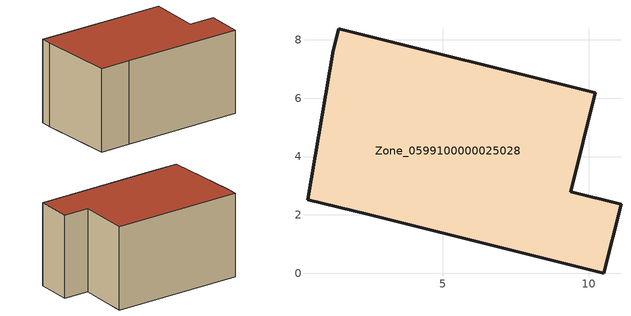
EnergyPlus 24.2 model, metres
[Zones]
Zone_0599100000025028
 floor ground (C_G): 1.25,7.64 1.44,8.38 10.23,6.18 9.39,2.8 11.11,2.37 10.52,0 2.43,2.02 0.37,2.52 z0
 wall outside (C_F): 2.43,2.02 10.52,0 11.11,2.37 9.39,2.8 10.23,6.18 1.44,8.38 1.25,7.64 0.37,2.52 2.43,2.02 z0:5.8
 roof outside (C_R): 1.25,7.64 0.37,2.52 2.43,2.02 10.52,0 11.11,2.37 9.39,2.8 10.23,6.18 1.44,8.38 z5.8
[BUILDING]
Pand.0599100000025028: North Axis=0; Terrain=City; Loads Convergence Tolerance Value=0.04; Temperature Convergence Tolerance Value=0.4; Solar Distribution=FullExterior; Maximum Number of Warmup Days=25; Minimum Number of Warmup Days=1
[Site:Location]
Rotterdam.The.Hague.AP_ZH_NLD Design_Conditions: Latitude=51.96; Longitude=4.45; Time Zone=1; Elevation=-4.5
[SITE:GROUNDTEMPERATURE:BUILDINGSURFACE]
18, 18, 18, 18, 18, 18, 18, 18, 18, 18, 18, 18
[MATERIAL] Thermal Absorptance=0.9; Solar Absorptance=0.7; Visible Absorptance=0.7
Name | Roughness | Thickness | Conductivity | Density | Specific Heat
G.TC.1975-1991 | MediumSmooth | 0.15 | 0.288461 | 540 | 1210
F.TC.1975-1991 | Rough | 0.3 | 0.230769 | 1920 | 840
R.TC.1975-1991 | MediumRough | 0.2 | 0.153846 | 1500 | 1000
[CONSTRUCTION]
C_G: G.TC.1975-1991
C_F: F.TC.1975-1991
C_R: R.TC.1975-1991
[ZONE]
Zone_0599100000025028: Type=1; Multiplier=1; Ceiling Height=Autocalculate; Volume=Autocalculate; Floor Area=autocalculate; Part of Total Floor Area=Yes
[ZONEINFILTRATION:DESIGNFLOWRATE]
Infil_Zone_0599100000025028: Zone or ZoneList or Space or SpaceList=Zone_0599100000025028; Schedule=AlwaysOn; Design Flow Rate Calculation Method=Flow/Area; Flow Rate per Floor Area=0.003; Constant Term Coefficient=1; Temperature Term Coefficient=0; Velocity Term Coefficient=0; Velocity Squared Term Coefficient=0
[HVACTEMPLATE:ZONE:IDEALLOADSAIRSYSTEM]
Zone_0599100000025028: Maximum Heating Supply Air Temperature=50; Minimum Cooling Supply Air Temperature=13; Maximum Heating Supply Air Humidity Ratio=0.0156; Minimum Cooling Supply Air Humidity Ratio=0.0077; Heating Limit=NoLimit; Cooling Limit=NoLimit; Dehumidification Control Type=ConstantSensibleHeatRatio; Cooling Sensible Heat Ratio=0.7; Dehumidification Setpoint=60; Humidification Control Type=None; Humidification Setpoint=30; Outdoor Air Method=None; Outdoor Air Flow Rate per Person=0.00944; Outdoor Air Flow Rate per Zone Floor Area=0; Outdoor Air Flow Rate per Zone=0; Demand Controlled Ventilation Type=None; Outdoor Air Economizer Type=NoEconomizer; Heat Recovery Type=None; Sensible Heat Recovery Effectiveness=0.7; Latent Heat Recovery Effectiveness=0.65
[ZONECONTROL:THERMOSTAT]
ThermostatControl_Zone_0599100000025028: Zone or ZoneList=Zone_0599100000025028; Control Type Schedule=DualSetpointControlType; Control 1=Thermostat_Zone_0599100000025028; Temperature Difference Between Cutout And Setpoint=0
[THERMOSTATSETPOINT:DUALSETPOINT]
Thermostat_Zone_0599100000025028: Heating Setpoint Temperature Schedule=HeatingSetpoint_Zone_0599100000025028; Cooling Setpoint Temperature Schedule=CoolingSetpoint_Zone_0599100000025028
[SCHEDULE:COMPACT]
HeatingSetpoint_Zone_0599100000025028: Through: 12/31, For: AllDays, Until: 24:00, 21
CoolingSetpoint_Zone_0599100000025028: Through: 12/31, For: AllDays, Until: 24:00, 24
DualSetpointControlType: Through: 12/31, For: AllDays, Until: 24:00, 4
AlwaysOn: Through: 12/31, For: AllDays, Until: 24:00, 1
